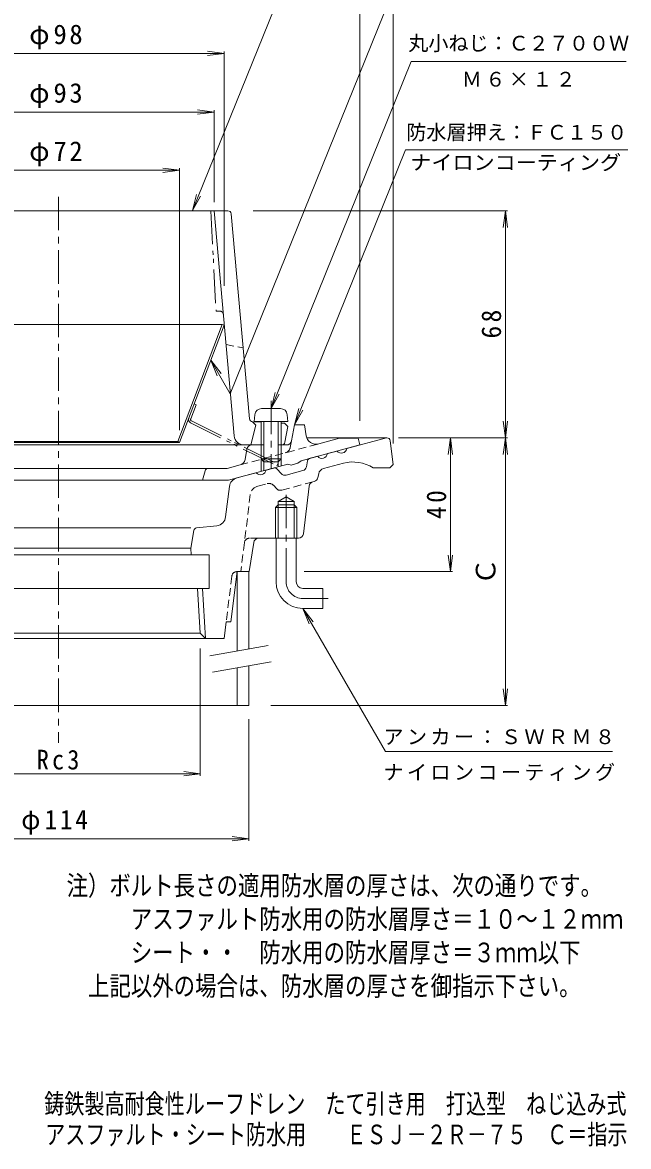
# Model space of a CAD drawing. Units: millimetres, scale not verified. Extents: x -193 to 149, y -231 to 274.
# Drawn here: x -32 to 149.1, y -230.5 to 105.4 of the extents above; entities that cross this region are included whole.
import ezdxf
from ezdxf.enums import TextEntityAlignment as Align

# ---------------------------------------------------------------- set-up
doc = ezdxf.new("R2010")
doc.units = ezdxf.units.MM
doc.header["$LTSCALE"] = 2
for name, pattern in [('CHAIN1', [8, 5, -1, 1, -1]), ('DASHED1', [1.8, 1.2, -0.6]), ('DOUBLE_CHAIN1', [8.8, 5, -1, 0.6, -0.6, 0.6, -1])]:
    doc.linetypes.add(name, pattern=pattern)
for name, color, linetype, lineweight in [('0-0_通り芯', 3, 'Continuous', 9), ('0-1_ピット', 2, 'Continuous', 9), ('0-2_本体（蓋）', 6, 'Continuous', 5), ('0-3_受枠', 4, 'Continuous', 9), ('0-4_寸法', 7, 'Continuous', 9), ('0-5_文字', 7, 'Continuous', 9), ('0-6', 2, 'Continuous', 9), ('0-A', 4, 'Continuous', 9)]:
    doc.layers.add(name, color=color, linetype=linetype, lineweight=lineweight)
doc.layers.add('F-4_F-4ﾚｲﾔ', color=2, linetype='Continuous')
doc.styles.add('ＭＳ ゴシック', font='')
doc.styles.get('ＭＳ ゴシック').set_extended_font_data('MS Gothic')

msp = doc.modelspace()

# ---------------------------------------------------------------- linework, layer by layer
at = {"layer": '0-0_通り芯', "linetype": 'CHAIN1'}
for p, q in [((-21.259, 53.319), (-21.259, -109.904)), ((46.741, -61.722), (46.741, -35.722)), ((51.741, -66.722), (59.342, -66.722))]:
    msp.add_line(p, q, dxfattribs=at)
at = {"layer": '0-0_通り芯'}
for p, q in [((76.858, -18.722), (52.905, -18.722)), ((76.741, -18.722), (64.885, -21.899)), ((77.851, -19.598), (78.741, -26.722)), ((61.987, -22.675), (59.09, -23.452)), ((53.17, -25.61), (52.808, -27.382)), ((53.891, -24.845), (56.192, -24.228)), ((57.911, -27.908), (63.882, -26.309)), ((77.741, -27.722), (78.741, -26.722)), ((31.996, -30.711), (37.839, -29.146)), ((40.737, -28.369), (43.038, -27.753)), ((44.045, -28.055), (45.245, -29.409)), ((51.726, -28.53), (46.756, -29.862)), ((56.231, -30.606), (56.47, -29.439)), ((77.741, -27.722), (72.741, -27.722)), ((28.675, -42.364), (29.795, -33.243)), ((51.9, -47.402), (53.62, -33.139)), ((54.72, -31.869), (55.149, -31.754)), ((44.381, -37.722), (46.741, -36.359)), ((43.566, -39.522), (44.381, -38.722)), ((43.566, -39.522), (49.916, -39.522)), ((43.566, -48.722), (43.566, -39.522)), ((44.381, -48.722), (44.381, -37.722)), ((44.381, -38.722), (49.101, -38.722)), ((49.101, -48.722), (49.101, -37.722)), ((49.101, -38.722), (49.916, -39.522)), ((49.916, -48.722), (49.916, -39.522)), ((18.266, -45.634), (-55.785, -45.634)), ((19.116, -46.469), (18.241, -51.722)), ((19.994, -45.64), (26.024, -44.98)), ((37.049, -49.999), (35.741, -58.722)), ((38.533, -48.722), (50.411, -48.722)), ((43.741, -61.722), (43.741, -48.722)), ((49.741, -61.722), (49.741, -48.722)), ((-66.259, -53.722), (23.741, -53.722)), ((-60.759, -51.722), (18.241, -51.722)), ((18.389, -53.722), (18.241, -51.722)), ((23.741, -53.722), (23.741, -63.722)), ((32.082, -58.722), (30.24, -73.722)), ((32.024, -58.722), (35.741, -58.722)), ((23.741, -63.722), (-66.259, -63.722)), ((21.105, -77.144), (20.267, -63.722)), ((22.683, -78.722), (21.745, -63.722)), ((51.741, -63.722), (57.741, -63.722)), ((57.741, -63.722), (57.741, -69.722)), ((51.741, -69.722), (57.741, -69.722)), ((28.855, -73.722), (28.241, -78.722)), ((28.855, -73.722), (30.24, -73.722)), ((-63.623, -77.144), (21.105, -77.144)), ((22.683, -78.722), (21.105, -77.144)), ((-70.759, -78.722), (28.241, -78.722))]:
    msp.add_line(p, q, dxfattribs=at)
at = {"layer": '0-0_通り芯', "linetype": 'DASHED1'}
for p, q in [((38.242, -33.179), (41.088, -32.416)), ((43.892, -33.912), (43.102, -33.021)), ((54.72, -31.869), (45.403, -34.366)), ((36.041, -35.711), (33.216, -58.722)), ((38.533, -48.722), (35.77, -48.722)), ((30.535, -60.039), (28.855, -73.722))]:
    msp.add_line(p, q, dxfattribs=at)
at = {"layer": '0-0_通り芯'}
msp.add_lwpolyline([(44.381, -37.722), (49.101, -37.722), (46.741, -36.359)], dxfattribs=at)
for centre, radius, start, end in [((76.858, -19.722), 1, 7.12427, 90), ((57.479, -23.236), 1.625, 217.62109, 352.37941), ((63.275, -21.683), 1.625, 217.6203, 352.382), ((54.15, -25.81), 1, 104.99922, 168.43358), ((66.729, -36.934), 11, 56.87097, 104.99988), ((39.126, -28.154), 1.625, 217.62109, 352.37941), ((43.297, -28.719), 1, 41.56502, 104.99977), ((46.367, -28.413), 1.5, 221.56442, 285.00009), ((51.338, -27.081), 1.5, 285.00009, 348.4351), ((58.429, -29.84), 2, 104.9995, 168.43379), ((32.773, -33.609), 3, 105.00009, 173.00027), ((55.109, -33.318), 1.5, 105.00009, 173.12592), ((54.761, -30.305), 1.5, 285.00009, 348.43539), ((25.698, -41.998), 3, 276.24039, 352.99957), ((20.103, -46.634), 1, 96.24109, 170.53732), ((38.533, -50.222), 1.5, 90, 171.4693), ((50.411, -47.222), 1.5, 270, 353.12538), ((51.741, -61.722), 8, 180, 270), ((51.741, -61.722), 2, 180, 270)]:
    msp.add_arc(centre, radius, start, end, dxfattribs=at)
at = {"layer": '0-0_通り芯', "linetype": 'DASHED1'}
for centre, radius, start, end in [((39.019, -36.077), 3, 105.00027, 172.99992), ((41.606, -34.348), 2, 41.56493, 105.00052), ((45.015, -32.917), 1.5, 221.56349, 284.99872), ((35.77, -50.222), 1.5, 90, 172.99948), ((32.024, -60.222), 1.5, 90, 172.99966)]:
    msp.add_arc(centre, radius, start, end, dxfattribs=at)
at = {"layer": '0-0_通り芯', "linetype": 'CHAIN1'}
msp.add_arc((51.741, -61.722), 5, 180, 270, dxfattribs=at)
at = {"layer": '0-1_ピット'}
for p, q in [((49.241, -14.866), (48.346, -19.642)), ((49.241, -14.866), (52.241, -14.866)), ((52.734, -18.085), (52.241, -14.866)), ((56.476, -20.528), (62.682, -18.866)), ((62.682, -18.866), (68.241, -18.866)), ((68.741, -20.866), (68.241, -18.866)), ((35.021, -22.103), (34.464, -25.234)), ((36.498, -20.866), (40.111, -20.866)), ((44.371, -20.866), (46.871, -20.866)), ((29.093, -27.866), (33.012, -26.816)), ((29.554, -31.366), (47.241, -26.626)), ((39.241, -25.008), (39.241, -28.77)), ((40.111, -25.878), (40.111, -28.537)), ((44.371, -25.878), (44.371, -27.395)), ((45.241, -25.008), (45.241, -27.162)), ((48.241, -26.876), (47.241, -26.626)), ((48.241, -26.876), (50.241, -26.34)), ((-51.959, -27.866), (29.093, -27.866)), ((22.534, -28.591), (21.741, -31.366)), ((-60.259, -31.366), (29.554, -31.366))]:
    msp.add_line(p, q, dxfattribs=at)
at = {"layer": '0-1_ピット', "linetype": 'DASHED1'}
for p, q in [((48.346, -19.642), (47.973, -21.632)), ((33.012, -26.816), (56.476, -20.528))]:
    msp.add_line(p, q, dxfattribs=at)
at = {"layer": '0-1_ピット'}
msp.add_lwpolyline([(50.241, -26.34), (51.241, -25.555), (68.741, -20.866)], dxfattribs=at)
for centre, radius, start, end in [((46.871, -19.366), 1.5, 270, 349.38383), ((55.699, -17.631), 3, 188.70714, 285.00027), ((36.498, -22.366), 1.5, 90, 169.91162), ((32.495, -24.884), 2, 284.9995, 349.91151), ((23.495, -28.866), 1, 90, 164.05402)]:
    msp.add_arc(centre, radius, start, end, dxfattribs=at)
at = {"layer": '0-1_ピット', "linetype": 'DASHED1'}
msp.add_arc((46.007, -21.263), 2, 284.9995, 349.38512, dxfattribs=at)
at = {"layer": '0-2_本体（蓋）'}
for p, q in [((-71.864, 49.134), (29.346, 49.134)), ((25.241, 49.134), (31.217, -18.131)), ((30.342, 48.223), (35.784, -13.034)), ((37.741, -14.945), (36.241, -20.866)), ((39.241, -14.056), (36.736, -13.945)), ((36.741, -13.945), (37.741, -14.945)), ((46.241, -14.366), (45.241, -14.321)), ((36.498, -20.866), (-60.259, -20.866))]:
    msp.add_line(p, q, dxfattribs=at)
at = {"layer": '0-2_本体（蓋）', "linetype": 'DOUBLE_CHAIN1'}
for p in [(24.241, 49.134), (26.991, 19.134)]:
    msp.add_line(p, (25.813, 19.134), dxfattribs=at)
at = {"layer": '0-2_本体（蓋）', "linetype": 'DASHED1'}
msp.add_line((28.795, 9.134), (33.903, 8.134), dxfattribs=at)
at = {"layer": '0-2_本体（蓋）'}
msp.add_lwpolyline([(46.39, -20.044), (47.241, -15.366), (46.241, -14.366)], dxfattribs=at)
for centre, radius, start, end in [((29.346, 48.134), 1, 5.07776, 90), ((36.78, -12.946), 1, 185.07648, 267.46574), ((34.205, -17.866), 3, 185.07736, 270), ((45.406, -19.866), 1, 270, 349.6944)]:
    msp.add_arc(centre, radius, start, end, dxfattribs=at)
at = {"layer": '0-2_本体（蓋）', "linetype": 'DOUBLE_CHAIN1'}
msp.add_arc((26.991, 18.134), 1, 5.07744, 90, dxfattribs=at)
at = {"layer": '0-3_受枠'}
for p, q in [((32.082, -58.722), (32.082, -82.44)), ((35.582, -58.722), (35.582, -81.822)), ((35.582, -86.9), (35.582, -98.722)), ((32.082, -87.517), (32.082, -98.722)), ((-78.418, -98.722), (35.582, -98.722))]:
    msp.add_line(p, q, dxfattribs=at)
at = {"layer": '0-3_受枠', "color": 7}
for p, q in [((41.414, -80.794), (23.917, -83.879)), ((42.282, -85.718), (24.785, -88.803))]:
    msp.add_line(p, q, dxfattribs=at)
at = {"layer": '0-4_寸法'}
for p, q in [((78.741, 129.798), (78.741, -20.454)), ((68.741, 113.303), (68.741, -13.631)), ((-70.759, 96.154), (28.241, 96.154)), ((28.241, 96.154), (23.284, 96.807)), ((28.241, 96.154), (23.284, 95.502)), ((28.241, 96.754), (28.241, 26.684)), ((-67.759, 78.643), (25.241, 78.643)), ((25.241, 78.643), (20.284, 79.296)), ((25.241, 78.643), (20.284, 77.991)), ((25.241, 79.243), (25.241, 51.704)), ((-57.426, 61.239), (14.908, 61.239)), ((14.908, 61.239), (9.95, 61.892)), ((14.908, 61.239), (9.95, 60.586)), ((14.908, 61.839), (14.908, -16.405)), ((112.858, 49.134), (36.878, 49.134)), ((112.258, 49.134), (111.605, 44.177)), ((112.258, -18.722), (112.258, 49.134)), ((112.258, 49.134), (112.911, 44.177)), ((24.248, 4.439), (27.292, 0.473)), ((24.248, 4.439), (26.161, -0.18)), ((112.258, -18.722), (111.605, -13.765)), ((112.258, -18.722), (112.911, -13.765)), ((112.858, -18.722), (80.318, -18.722)), ((95.821, -18.722), (95.169, -23.679)), ((95.821, -58.722), (95.821, -18.722)), ((95.821, -18.722), (96.474, -23.679)), ((112.258, -18.722), (111.605, -23.679)), ((112.258, -98.722), (112.258, -18.722)), ((112.258, -18.722), (112.911, -23.679)), ((95.821, -58.722), (95.169, -53.765)), ((95.821, -58.722), (96.474, -53.765)), ((96.421, -58.722), (52.12, -58.722)), ((21.105, -119.733), (21.105, -81.672)), ((112.258, -98.722), (111.605, -93.765)), ((112.258, -98.722), (112.911, -93.765)), ((112.858, -98.722), (42.166, -98.722)), ((35.582, -139.132), (35.582, -102.855)), ((-63.623, -119.133), (21.105, -119.133)), ((21.105, -119.133), (16.148, -118.48)), ((21.105, -119.133), (16.148, -119.785)), ((-78.418, -138.532), (35.582, -138.532)), ((35.582, -138.532), (30.625, -137.879)), ((35.582, -138.532), (30.625, -139.185))]:
    msp.add_line(p, q, dxfattribs=at)
at = {"layer": '0-5_文字'}
for p, q in [((30.038, -5.588), (81.827, 122.594)), ((42.241, -9.978), (84.15, 93.751)), ((84.15, 93.751), (148.331, 93.751)), ((49.241, -14.828), (82.435, 67.33)), ((82.435, 67.33), (148.861, 67.33)), ((18.741, 49.172), (19.993, 54.013)), ((18.741, 49.172), (21.203, 53.524)), ((24.248, 4.439), (30.038, -5.588)), ((42.241, -9.978), (43.493, -5.137)), ((42.241, -9.978), (44.703, -5.626)), ((49.241, -14.828), (50.493, -9.987)), ((49.241, -14.828), (51.703, -10.476)), ((51.741, -69.722), (53.654, -74.341)), ((51.741, -69.722), (54.785, -73.689)), ((51.741, -69.722), (76.405, -112.441)), ((144.273, -112.441), (76.405, -112.441))]:
    msp.add_line(p, q, dxfattribs=at)
msp.add_lwpolyline([(18.741, 49.172), (57.776, 145.788), (141.831, 145.788)], dxfattribs=at)
at = {"layer": '0-6'}
for p, q in [((-70.198, 15.134), (27.68, 15.134)), ((14.347, -19.865), (27.68, 15.134)), ((14.908, -20.079), (28.241, 14.921)), ((27.68, 15.134), (28.241, 14.921)), ((-57.426, -20.079), (14.908, -20.079)), ((14.347, -19.865), (-56.865, -19.865)), ((14.347, -19.865), (14.908, -20.079))]:
    msp.add_line(p, q, dxfattribs=at)
at = {"layer": '0-6', "linetype": 'DOUBLE_CHAIN1'}
for p, q in [((18.222, -13.065), (19.84, -8.816)), ((19.84, -8.816), (19.28, -8.603)), ((18.466, -13.691), (44.258, -26.542))]:
    msp.add_line(p, q, dxfattribs=at)
msp.add_lwpolyline([(18.198, -14.228), (43.99, -27.079), (44.258, -26.542)], dxfattribs=at)
for radius in [1.1, 0.5]:
    msp.add_arc((18.689, -13.243), radius, 159.14639, 243.51431, dxfattribs=at)
at = {"layer": '0-A'}
for p, q in [((39.415, -9.978), (45.067, -9.978)), ((37.422, -11.803), (37.241, -13.878)), ((47.059, -11.803), (47.241, -13.878)), ((37.241, -13.878), (47.241, -13.878)), ((39.241, -13.878), (39.241, -25.008)), ((40.111, -13.878), (40.111, -25.878)), ((44.371, -13.878), (44.371, -25.878)), ((45.241, -13.878), (45.241, -25.008)), ((40.111, -25.878), (39.241, -25.008)), ((39.241, -25.008), (45.241, -25.008)), ((40.111, -25.878), (44.371, -25.878)), ((44.371, -25.878), (45.241, -25.008))]:
    msp.add_line(p, q, dxfattribs=at)
at = {"layer": '0-A', "linetype": 'CHAIN1'}
msp.add_line((42.241, -7.646), (42.241, -27.929), dxfattribs=at)
at = {"layer": '0-A'}
for centre, start, end in [((39.415, -11.978), 90, 174.99998), ((45.067, -11.978), 5.00002, 90)]:
    msp.add_arc(centre, 2, start, end, dxfattribs=at)

# ---------------------------------------------------------------- texts
at = {"layer": '0-4_寸法', "color": 2, "style": 'ＭＳ ゴシック'}
msp.add_text('Ｃ', height=5.865, rotation=90, dxfattribs=at).set_placement((111.058, -62.722), align=Align.BOTTOM_LEFT)
at = {"layer": '0-4_寸法', "color": 2, "char_height": 5.865, "attachment_point": 7, "style": 'ＭＳ ゴシック'}
for s, insert in [('\\T1.19;φ98', (-30.009, 97.354)), ('\\T1.19;φ93', (-30.009, 79.843)), ('\\T1.19;φ72', (-30.009, 62.439)), ('\\T1.27;\\W0.9;Rc3', (-27.759, -117.933)), ('\\T1.21;\\W0.95;φ114', (-32.418, -137.332))]:
    msp.add_mtext(s, dxfattribs=dict(at, insert=insert))
at = {"layer": '0-4_寸法', "color": 2, "char_height": 5.865, "attachment_point": 7, "rotation": 90, "style": 'ＭＳ ゴシック'}
for s, insert in [('\\T1.27;\\W0.95;68', (111.058, 10.956)), ('\\T1.27;\\W0.95;40', (94.621, -42.972))]:
    msp.add_mtext(s, dxfattribs=dict(at, insert=insert))
at = {"layer": '0-5_文字', "style": 'ＭＳ ゴシック'}
for s, p in [('丸小ねじ：Ｃ２７００Ｗ', (83.24, 95.693)), ('防水層押え：ＦＣ１５０', (82.648, 69.078))]:
    msp.add_text(s, height=4.399, dxfattribs=at).set_placement(p, align=Align.BOTTOM_LEFT)
at = {"layer": '0-5_文字', "style": 'ＭＳ ゴシック', "width": 1.05}
msp.add_text('ナイロンコーティング', height=4.399, dxfattribs=at).set_placement((83.848, 60.048), align=Align.BOTTOM_LEFT)
at = {"layer": '0-5_文字', "color": 6, "style": 'ＭＳ ゴシック', "width": 0.8}
for s, p in [('注）ボルト長さの適用防水層の厚さは、次の通りです。', (-18.863, -157.226)), ('\u3000\u3000\u3000アスファルト防水用の防水層厚さ＝１０～１２ｍｍ', (-18.863, -167.226)), ('シート・・', (0.337, -177.226)), ('防水用の防水層厚さ＝３ｍｍ以下', (38.737, -177.226)), ('\u3000上記以外の場合は、防水層の厚さを御指示下さい。', (-18.863, -187.226))]:
    msp.add_text(s, height=5.865, dxfattribs=at).set_placement(p, align=Align.BOTTOM_LEFT)
at = {"layer": '0-5_文字', "char_height": 4.399, "attachment_point": 7, "style": 'ＭＳ ゴシック'}
for s, insert in [('\\T1.17;Ｍ６×１２', (99.24, 86.18)), ('\\T1.17;アンカー：ＳＷＲＭ８', (75.839, -110.488)), ('\\T1.17;ナイロンコーティング', (75.839, -121.338))]:
    msp.add_mtext(s, dxfattribs=dict(at, insert=insert))
at = {"layer": 'F-4_F-4ﾚｲﾔ', "style": 'ＭＳ ゴシック', "width": 0.75}
for s, p in [('鋳鉄製高耐食性ルーフドレン\u3000たて引き用\u3000打込型\u3000ねじ込み式', (-25.528, -222.437)), ('アスファルト・シート防水用\u3000\u3000ＥＳＪ－２Ｒ－７５\u3000Ｃ＝指示', (-25.264, -231.615))]:
    msp.add_text(s, height=5.865, dxfattribs=at).set_placement(p, align=Align.BOTTOM_LEFT)

doc.saveas('drawing.dxf')
